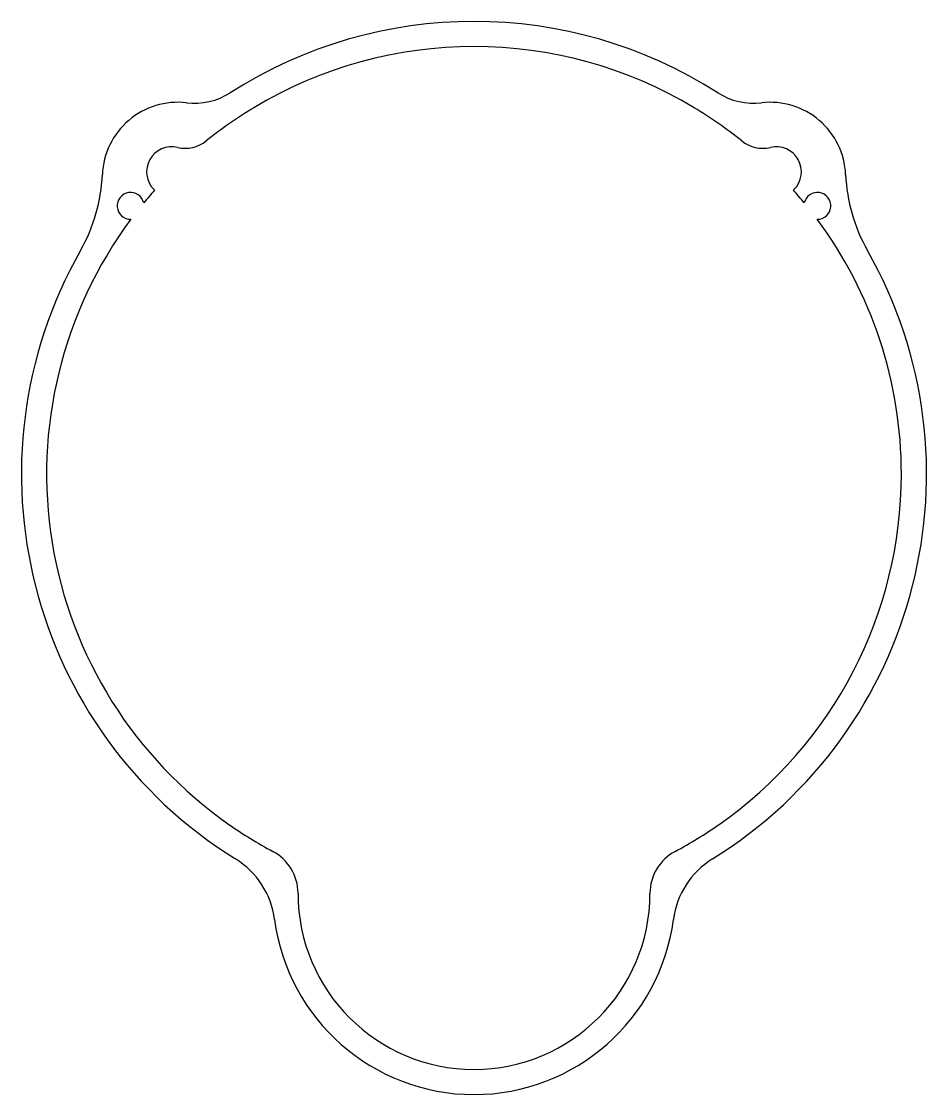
# Model space of a CAD drawing. Extents: x 94 to 202, y 41 to 169.
import ezdxf

# ---------------------------------------------------------------- set-up
doc = ezdxf.new("R2010")
doc.units = 0
doc.layers.add('View020', color=7, linetype='CONTINUOUS')

msp = doc.modelspace()

# ---------------------------------------------------------------- linework, layer by layer
at = {"layer": 'View020'}
for p, q in [((110.379, 148.879), (110.316, 148.941)), ((186.621, 148.879), (186.684, 148.941))]:
    msp.add_line(p, q, dxfattribs=at)
for centre, radius, start, end in [((148.5, 115), 54, 57.4158, 122.584), ((148.5, 115), 51, 59, 121), ((115.111, 167.241), 8, -96.6409, -57.4158), ((181.889, 167.241), 8, -122.584, -83.3591), ((113.145, 150.355), 9, 83.3591, 177.591), ((183.855, 150.355), 9, 2.4093, 96.6409), ((148.5, 115), 51, 121, 128.782), ((148.5, 115), 51, 51.2177, 59), ((112.438, 151.062), 3, 76.6824, -135), ((114.05, 157.874), 4, -103.318, -51.2177), ((182.95, 157.874), 4, -128.782, -76.6824), ((184.562, 151.062), 3, -45, 103.318), ((84.17, 151.574), 20, -29.6202, -2.4093), ((212.83, 151.574), 20, -177.591, -150.38), ((107.523, 147.014), 1.6, 12.6264, -88.6264), ((148.5, 115), 51, 138.372, 140.61), ((148.5, 115), 51, 39.3897, 41.6277), ((189.477, 147.014), 1.6, -91.3736, 167.374), ((148.5, 115), 51, 143.39, -125), ((148.5, 115), 51, 0, 36.6103), ((148.5, 115), 54, 150.38, -121.788), ((148.5, 115), 54, -58.2117, 29.6202), ((148.5, 115), 51, -55, 0), ((148.5, 115), 51, -125, -118.072), ((148.5, 115), 51, -61.9275, -55), ((121.833, 65), 5.667, 0, 61.9275), ((175.167, 65), 5.667, 118.072, 180), ((114.786, 60.6), 10, 7.4356, 58.2117), ((182.214, 60.6), 10, 121.788, 172.564), ((148.5, 65), 21, 180, 0), ((148.5, 65), 24, -172.564, -7.4356)]:
    msp.add_arc(centre, radius, start, end, dxfattribs=at)

doc.saveas('drawing.dxf')
